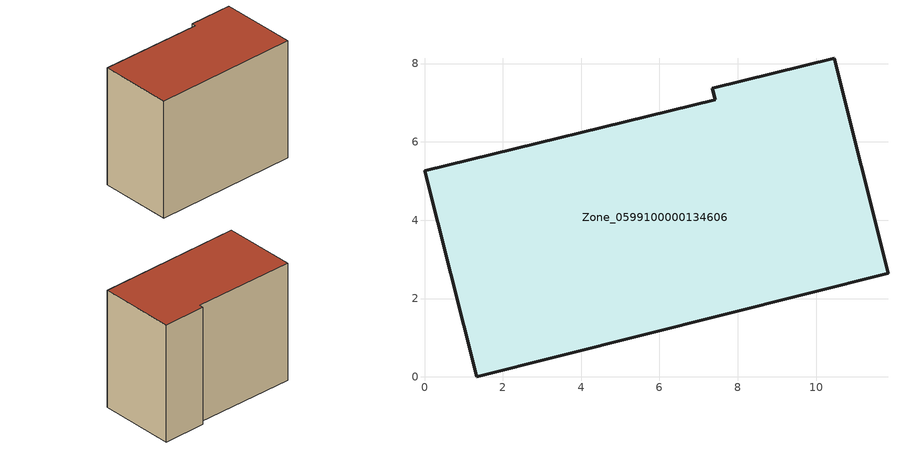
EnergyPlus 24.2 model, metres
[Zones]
Zone_0599100000134606
 floor ground (C_G): 10.46,8.14 11.84,2.64 1.33,0 0,5.27 7.42,7.07 7.35,7.37 z0
 wall outside (C_F): 1.33,0 11.84,2.64 10.46,8.14 7.35,7.37 7.42,7.07 0,5.27 1.33,0 z0:8.96
 roof outside (C_R): 11.84,2.64 10.46,8.14 7.35,7.37 7.42,7.07 0,5.27 1.33,0 z8.96
[BUILDING]
Pand.0599100000134606: North Axis=0; Terrain=City; Loads Convergence Tolerance Value=0.04; Temperature Convergence Tolerance Value=0.4; Solar Distribution=FullExterior; Maximum Number of Warmup Days=25; Minimum Number of Warmup Days=1
[Site:Location]
Rotterdam.The.Hague.AP_ZH_NLD Design_Conditions: Latitude=51.96; Longitude=4.45; Time Zone=1; Elevation=-4.5
[SITE:GROUNDTEMPERATURE:BUILDINGSURFACE]
18, 18, 18, 18, 18, 18, 18, 18, 18, 18, 18, 18
[MATERIAL] Thermal Absorptance=0.9; Solar Absorptance=0.7; Visible Absorptance=0.7
Name | Roughness | Thickness | Conductivity | Density | Specific Heat
G.TI.1975-1991 | MediumSmooth | 0.15 | 0.288461 | 540 | 1210
F.TI.1975-1991 | Rough | 0.3 | 0.230769 | 1920 | 840
R.TI.1975-1991 | MediumRough | 0.2 | 0.153846 | 1500 | 1000
[CONSTRUCTION]
C_G: G.TI.1975-1991
C_F: F.TI.1975-1991
C_R: R.TI.1975-1991
[ZONE]
Zone_0599100000134606: Type=1; Multiplier=1; Ceiling Height=Autocalculate; Volume=Autocalculate; Floor Area=autocalculate; Part of Total Floor Area=Yes
[ZONEINFILTRATION:DESIGNFLOWRATE]
Infil_Zone_0599100000134606: Zone or ZoneList or Space or SpaceList=Zone_0599100000134606; Schedule=AlwaysOn; Design Flow Rate Calculation Method=Flow/Area; Flow Rate per Floor Area=0.003; Constant Term Coefficient=1; Temperature Term Coefficient=0; Velocity Term Coefficient=0; Velocity Squared Term Coefficient=0
[HVACTEMPLATE:ZONE:IDEALLOADSAIRSYSTEM]
Zone_0599100000134606: Maximum Heating Supply Air Temperature=50; Minimum Cooling Supply Air Temperature=13; Maximum Heating Supply Air Humidity Ratio=0.0156; Minimum Cooling Supply Air Humidity Ratio=0.0077; Heating Limit=NoLimit; Cooling Limit=NoLimit; Dehumidification Control Type=ConstantSensibleHeatRatio; Cooling Sensible Heat Ratio=0.7; Dehumidification Setpoint=60; Humidification Control Type=None; Humidification Setpoint=30; Outdoor Air Method=None; Outdoor Air Flow Rate per Person=0.00944; Outdoor Air Flow Rate per Zone Floor Area=0; Outdoor Air Flow Rate per Zone=0; Demand Controlled Ventilation Type=None; Outdoor Air Economizer Type=NoEconomizer; Heat Recovery Type=None; Sensible Heat Recovery Effectiveness=0.7; Latent Heat Recovery Effectiveness=0.65
[ZONECONTROL:THERMOSTAT]
ThermostatControl_Zone_0599100000134606: Zone or ZoneList=Zone_0599100000134606; Control Type Schedule=DualSetpointControlType; Control 1=Thermostat_Zone_0599100000134606; Temperature Difference Between Cutout And Setpoint=0
[THERMOSTATSETPOINT:DUALSETPOINT]
Thermostat_Zone_0599100000134606: Heating Setpoint Temperature Schedule=HeatingSetpoint_Zone_0599100000134606; Cooling Setpoint Temperature Schedule=CoolingSetpoint_Zone_0599100000134606
[SCHEDULE:COMPACT]
HeatingSetpoint_Zone_0599100000134606: Through: 12/31, For: AllDays, Until: 24:00, 21
CoolingSetpoint_Zone_0599100000134606: Through: 12/31, For: AllDays, Until: 24:00, 24
DualSetpointControlType: Through: 12/31, For: AllDays, Until: 24:00, 4
AlwaysOn: Through: 12/31, For: AllDays, Until: 24:00, 1
